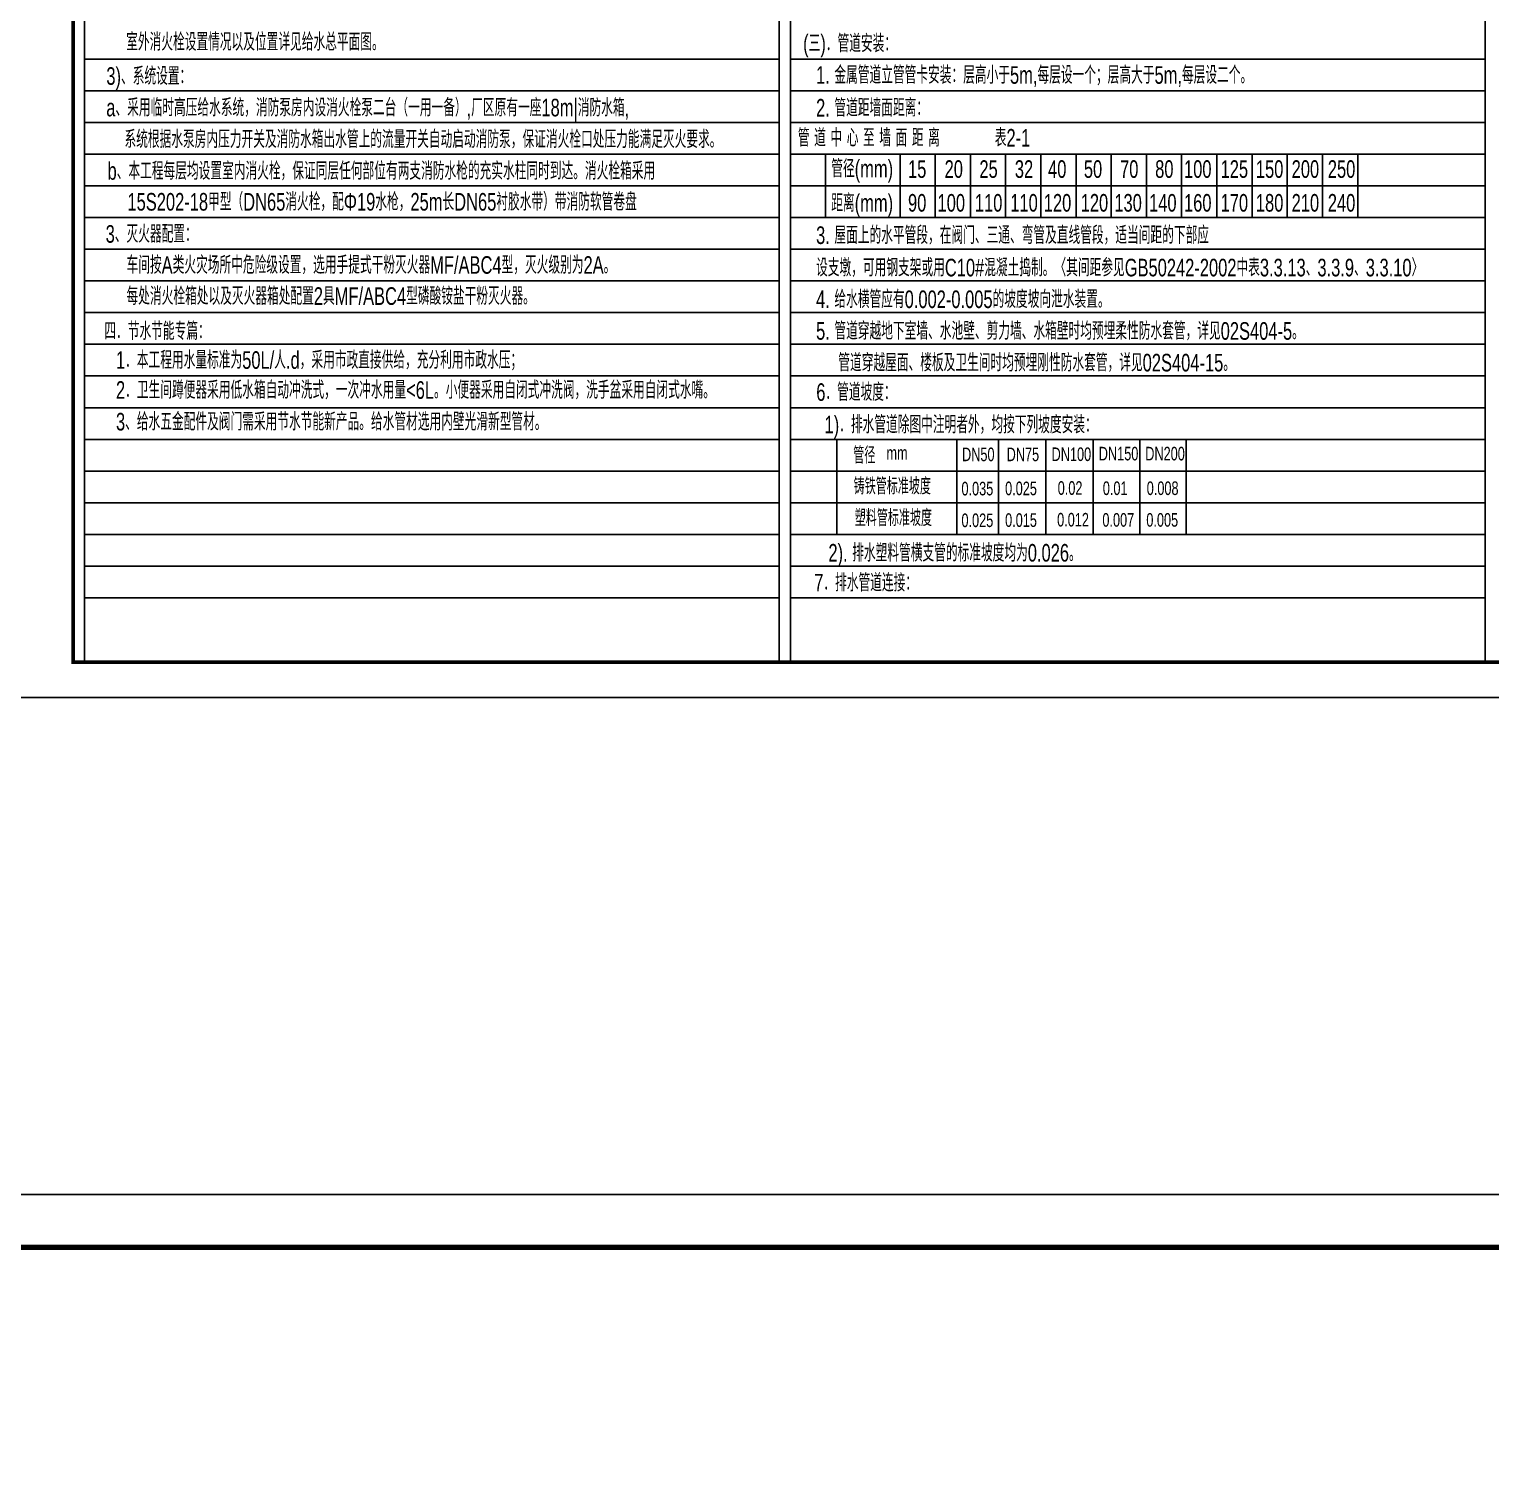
# Model space of a CAD drawing. Header units: millimetres. Extents: x 3804182 to 7463862, y 18008854 to 19247705.
# Drawn here: x 4725322 to 4766836, y 19036705 to 19077360 of the extents above; entities that cross this region are included whole.
import ezdxf

# ---------------------------------------------------------------- set-up
doc = ezdxf.new("R2010")
doc.units = ezdxf.units.MM
doc.header["$LTSCALE"] = 1000
doc.header["$MEASUREMENT"] = 0
for name, color, linetype in [('AXIS_外部', 171, 'Continuous'), ('JZ_0', 7, 'Continuous'), ('JZ_TEXT', 42, 'Continuous'), ('TK', 4, 'Continuous')]:
    doc.layers.add(name, color=color, linetype=linetype)
doc.styles.add('DXF', font='ros.shx', dxfattribs={"width": 0.7, "bigfont": 'hzs.shx'})

# ---------------------------------------------------------------- blocks, each defined once
blk = doc.blocks.new('GeYuanFrame_81732782', base_point=(20.09, 4.53))
at = {"layer": 'TK'}
blk.add_lwpolyline([(20.09, 4.53), (20.09, 598.53), (861.09, 598.53), (861.09, 4.53)], close=True, dxfattribs=at)
at = {"layer": 'TK', "const_width": 1}
blk.add_lwpolyline([(45.09, 588.53), (851.09, 588.53), (851.09, 14.53), (45.09, 14.53)], close=True, dxfattribs=at)
blk = doc.blocks.new('GeYuanFrame_50206386', base_point=(20.09, 4.53))
at = {"layer": 'TK'}
blk.add_lwpolyline([(20.09, 4.53), (20.09, 598.53), (861.09, 598.53), (861.09, 4.53)], close=True, dxfattribs=at)
at = {"layer": 'TK', "const_width": 1}
blk.add_lwpolyline([(45.09, 588.53), (851.09, 588.53), (851.09, 14.53), (45.09, 14.53)], close=True, dxfattribs=at)

msp = doc.modelspace()

# ---------------------------------------------------------------- linework, layer by layer
at = {"layer": 'JZ_0', "color": 8}
for p, q in [((4726571.6, 19063912.5), (4726571.6, 19114312.5)), ((4726893.5, 19059384.9), (4726893.5, 19114312.5)), ((4746623.5, 19059384.9), (4746623.5, 19114312.5)), ((4746945.5, 19059412.5), (4746945.5, 19114312.5)), ((4766675.4, 19059384.9), (4766675.4, 19114312.5)), ((4726893.5, 19076512.5), (4746623.5, 19076512.5)), ((4746945.5, 19076512.5), (4766675.4, 19076512.5)), ((4726893.5, 19075612.5), (4746623.5, 19075612.5)), ((4746945.5, 19075612.5), (4766675.4, 19075612.5)), ((4726893.5, 19074712.5), (4746623.5, 19074712.5)), ((4746945.5, 19074712.5), (4766675.4, 19074712.5)), ((4726893.5, 19073812.5), (4746623.5, 19073812.5)), ((4746945.5, 19073812.5), (4766675.4, 19073812.5)), ((4726893.5, 19072912.5), (4746623.5, 19072912.5)), ((4746945.5, 19072912.5), (4766675.4, 19072912.5)), ((4726893.5, 19072012.5), (4746623.5, 19072012.5)), ((4746945.5, 19072012.5), (4766675.4, 19072012.5)), ((4726893.5, 19071112.5), (4746623.5, 19071112.5)), ((4746945.5, 19071112.5), (4766675.4, 19071112.5)), ((4726893.5, 19070212.5), (4746623.5, 19070212.5)), ((4746945.5, 19070212.5), (4766675.4, 19070212.5)), ((4726893.5, 19069312.5), (4746623.5, 19069312.5)), ((4746945.5, 19069312.5), (4766675.4, 19069312.5)), ((4726893.5, 19068412.5), (4746623.5, 19068412.5)), ((4746945.5, 19068412.5), (4766675.4, 19068412.5)), ((4726893.5, 19067512.5), (4746623.5, 19067512.5)), ((4746945.5, 19067512.5), (4766675.4, 19067512.5)), ((4726893.5, 19066612.5), (4746623.5, 19066612.5)), ((4746945.5, 19066612.5), (4766675.4, 19066612.5)), ((4726893.5, 19065712.5), (4746623.5, 19065712.5)), ((4746945.5, 19065712.5), (4766675.4, 19065712.5)), ((4748262, 19065712.5), (4748262, 19063012.5)), ((4751666.4, 19065712.5), (4751666.4, 19063012.5)), ((4752854.3, 19065712.5), (4752854.3, 19063012.5)), ((4754200.6, 19065712.5), (4754200.6, 19063012.5)), ((4755546.9, 19065712.5), (4755546.9, 19063012.5)), ((4756866.8, 19065712.5), (4756866.8, 19063012.5)), ((4758186.7, 19065712.5), (4758186.7, 19063012.5)), ((4726893.5, 19064812.5), (4746623.5, 19064812.5)), ((4746945.5, 19064812.5), (4766675.4, 19064812.5)), ((4746945.5, 19064812.5), (4766675.4, 19064812.5)), ((4726893.5, 19063912.5), (4746623.5, 19063912.5)), ((4746945.5, 19063912.5), (4766675.4, 19063912.5)), ((4726893.5, 19063012.5), (4746623.5, 19063012.5)), ((4746945.5, 19063012.5), (4766675.4, 19063012.5)), ((4726893.5, 19062112.5), (4746623.5, 19062112.5)), ((4746945.5, 19062112.5), (4766675.4, 19062112.5)), ((4726893.5, 19061212.5), (4746623.5, 19061212.5)), ((4746945.5, 19061212.5), (4766675.4, 19061212.5)), ((4746945.5, 19059412.5), (4766675.4, 19059412.5))]:
    msp.add_line(p, q, dxfattribs=at)
at = {"layer": 'JZ_TEXT'}
for p, q in [((4747938, 19073812.5), (4747938, 19072012.5)), ((4750055.8, 19073812.5), (4750055.8, 19072012.5)), ((4751055.8, 19073812.5), (4751055.8, 19072012.5)), ((4752055.8, 19073812.5), (4752055.8, 19072012.5)), ((4753055.8, 19073812.5), (4753055.8, 19072012.5)), ((4754055.8, 19073812.5), (4754055.8, 19072012.5)), ((4755055.8, 19073812.5), (4755055.8, 19072012.5)), ((4756055.8, 19073812.5), (4756055.8, 19072012.5)), ((4757055.8, 19073812.5), (4757055.8, 19072012.5)), ((4758055.8, 19073812.5), (4758055.8, 19072012.5)), ((4759055.8, 19073812.5), (4759055.8, 19072012.5)), ((4760055.8, 19073812.5), (4760055.8, 19072012.5)), ((4761055.8, 19073812.5), (4761055.8, 19072012.5)), ((4762055.8, 19073812.5), (4762055.8, 19072012.5)), ((4763055.8, 19073812.5), (4763055.8, 19072012.5))]:
    msp.add_line(p, q, dxfattribs=at)

# ---------------------------------------------------------------- block references
at = {"layer": 'AXIS_外部'}
for name, p, xscale, yscale, zscale in [('GeYuanFrame_81732782', (4724071.6, 19058384.9), 100, 100, 100), ('GeYuanFrame_50206386', (4682021.6, 18955162.9), 150, 150, 150)]:
    msp.add_blockref(name, p, dxfattribs=dict(at, xscale=xscale, yscale=yscale, zscale=zscale))

# ---------------------------------------------------------------- texts
at = {"layer": 'JZ_TEXT', "style": 'DXF', "width": 0.7}
for s, height, p in [('室外消火栓设置情况以及位置详见给水总平面图。', 500, (4728076.1, 19076750.3)), ('(三)．管道安装：', 500, (4747304.9, 19076708.5)), ('3)、系统设置：', 500, (4727512.1, 19075781.2)), ('1. 金属管道立管管卡安装：层高小于5m,每层设一个；层高大于5m,每层设二个。', 500, (4747672.1, 19075810.8)), ('2. 管道距墙面距离：', 500, (4747672.1, 19074880.7)), ('系统根据水泵房内压力开关及消防水箱出水管上的流量开关自动启动消防泵，保证消火栓口处压力能满足灭火要求。', 500, (4728027.5, 19073985.8)), ('          管 道 中 心 至 墙 面 距 离            表2-1', 500, (4745853.9, 19074027.7)), ('b、本工程每层均设置室内消火栓，保证同层任何部位有两支消防水枪的充实水柱同时到达。消火栓箱采用', 500, (4727546.3, 19073085.8)), ('管径(mm)', 500, (4748103.6, 19073150.8)), ('15', 500, (4750283.2, 19073139.4)), ('20', 500, (4751322.9, 19073139.4)), ('25', 500, (4752311.4, 19073139.4)), ('32', 500, (4753318, 19073139.4)), ('40', 500, (4754261.2, 19073139.4)), ('50', 500, (4755278.4, 19073139.4)), ('70', 500, (4756306.3, 19073139.4)), ('80', 500, (4757303.8, 19073139.4)), ('100', 500, (4758123.3, 19073139.4)), ('125', 500, (4759162.3, 19073139.4)), ('150', 500, (4760164.2, 19073139.4)), ('200', 500, (4761180.9, 19073139.4)), ('250', 500, (4762207.9, 19073139.4)), ('15S202-18甲型（DN65消火栓，配Φ19水枪，25m长DN65衬胶水带）带消防软管卷盘', 500, (4728111.3, 19072209.2)), ('距离(mm)', 500, (4748103.6, 19072176.6)), ('90', 500, (4750283.2, 19072180.4)), ('100', 500, (4751122.2, 19072180.4)), ('110', 500, (4752182.5, 19072180.4)), ('110', 500, (4753189, 19072180.4)), ('120', 500, (4754140.1, 19072180.4)), ('120', 500, (4755188.3, 19072180.4)), ('130', 500, (4756144.5, 19072180.4)), ('140', 500, (4757130.5, 19072180.4)), ('160', 500, (4758123.3, 19072180.4)), ('170', 500, (4759162.3, 19072180.4)), ('180', 500, (4760164.2, 19072180.4)), ('210', 500, (4761180.9, 19072180.4)), ('240', 500, (4762207.9, 19072180.4)), ('3、灭火器配置：', 500, (4727492.1, 19071296.1)), ('3. 屋面上的水平管段，在阀门、三通、弯管及直线管段，适当间距的下部应', 500, (4747672.1, 19071261.3)), ('车间按A类火灾场所中危险级设置，选用手提式干粉灭火器MF/ABC4型，灭火级别为2A。', 500, (4728085.7, 19070415.4)), ('设支墩，可用钢支架或用C10#混凝土捣制。〈其间距参见GB50242-2002中表3.3.13、3.3.9、3.3.10〉', 500, (4747672.1, 19070341.4)), ('每处消火栓箱处以及灭火器箱处配置2具MF/ABC4型磷酸铵盐干粉灭火器。', 500, (4728085.7, 19069532.1)), ('4. 给水横管应有0.002-0.005的坡度坡向泄水装置。', 500, (4747672.1, 19069441.4)), ('四．节水节能专篇：', 500, (4727456.3, 19068537.4)), ('5. 管道穿越地下室墙、水池壁、剪力墙、水箱壁时均预埋柔性防水套管，详见02S404-5。', 500, (4747672.1, 19068541.4)), ('1．本工程用水量标准为50L/人.d，采用市政直接供给，充分利用市政水压；', 500, (4727785.7, 19067715.8)), ('管道穿越屋面、楼板及卫生间时均预埋刚性防水套管，详见02S404-15。', 500, (4748303.5, 19067641.4)), ('2．卫生间蹲便器采用低水箱自动冲洗式，一次冲水用量<6L。小便器采用自闭式冲洗阀，洗手盆采用自闭式水嘴。', 500, (4727785.7, 19066864.7)), ('6．管道坡度：', 500, (4747677.6, 19066805.4)), ('3、给水五金配件及阀门需采用节水节能新产品。给水管材选用内壁光滑新型管材。', 500, (4727785.7, 19065964.7)), ('1)．排水管道除图中注明者外，均按下列坡度安装：', 500, (4747912.8, 19065882.6)), ('管径', 471.43, (4748727.9, 19065025.5)), ('mm', 385.71, (4749670.6, 19065134.5)), ('DN50', 385.71, (4751817.9, 19065092.8)), ('DN75', 385.71, (4753084.1, 19065093)), ('DN100', 385.71, (4754361.6, 19065097.8)), ('DN150', 385.71, (4755702.2, 19065115.1)), ('DN200', 385.71, (4757022.1, 19065115.1)), ('铸铁管标准坡度', 471.43, (4748739.6, 19064147.1)), ('0.035', 385.71, (4751801.5, 19064121.4)), ('0.025', 385.71, (4753041.2, 19064127.2)), ('0.02', 385.71, (4754535.5, 19064137.7)), ('0.01', 385.71, (4755816.5, 19064132.2)), ('0.008', 385.71, (4757064.2, 19064132.2)), ('塑料管标准坡度', 471.43, (4748770.8, 19063247.4)), ('0.025', 385.71, (4751801.5, 19063221.4)), ('0.015', 385.71, (4753041.2, 19063227.2)), ('0.012', 385.71, (4754518.7, 19063238.1)), ('0.007', 385.71, (4755804.4, 19063232.6)), ('0.005', 385.71, (4757052.1, 19063232.6)), ('2). 排水塑料管横支管的标准坡度均为0.026。', 500, (4748022, 19062241.4)), ('7．排水管道连接：', 500, (4747619.7, 19061392.2))]:
    msp.add_text(s, height=height, dxfattribs=at).set_placement(p)
at = {"layer": 'JZ_TEXT', "color": 1, "style": 'DXF', "width": 0.7}
msp.add_text('a、采用临时高压给水系统，消防泵房内设消火栓泵二台（一用一备）,厂区原有一座18m|消防水箱,', height=500, dxfattribs=at).set_placement((4727510.2, 19074885.8))

doc.saveas('drawing.dxf')
